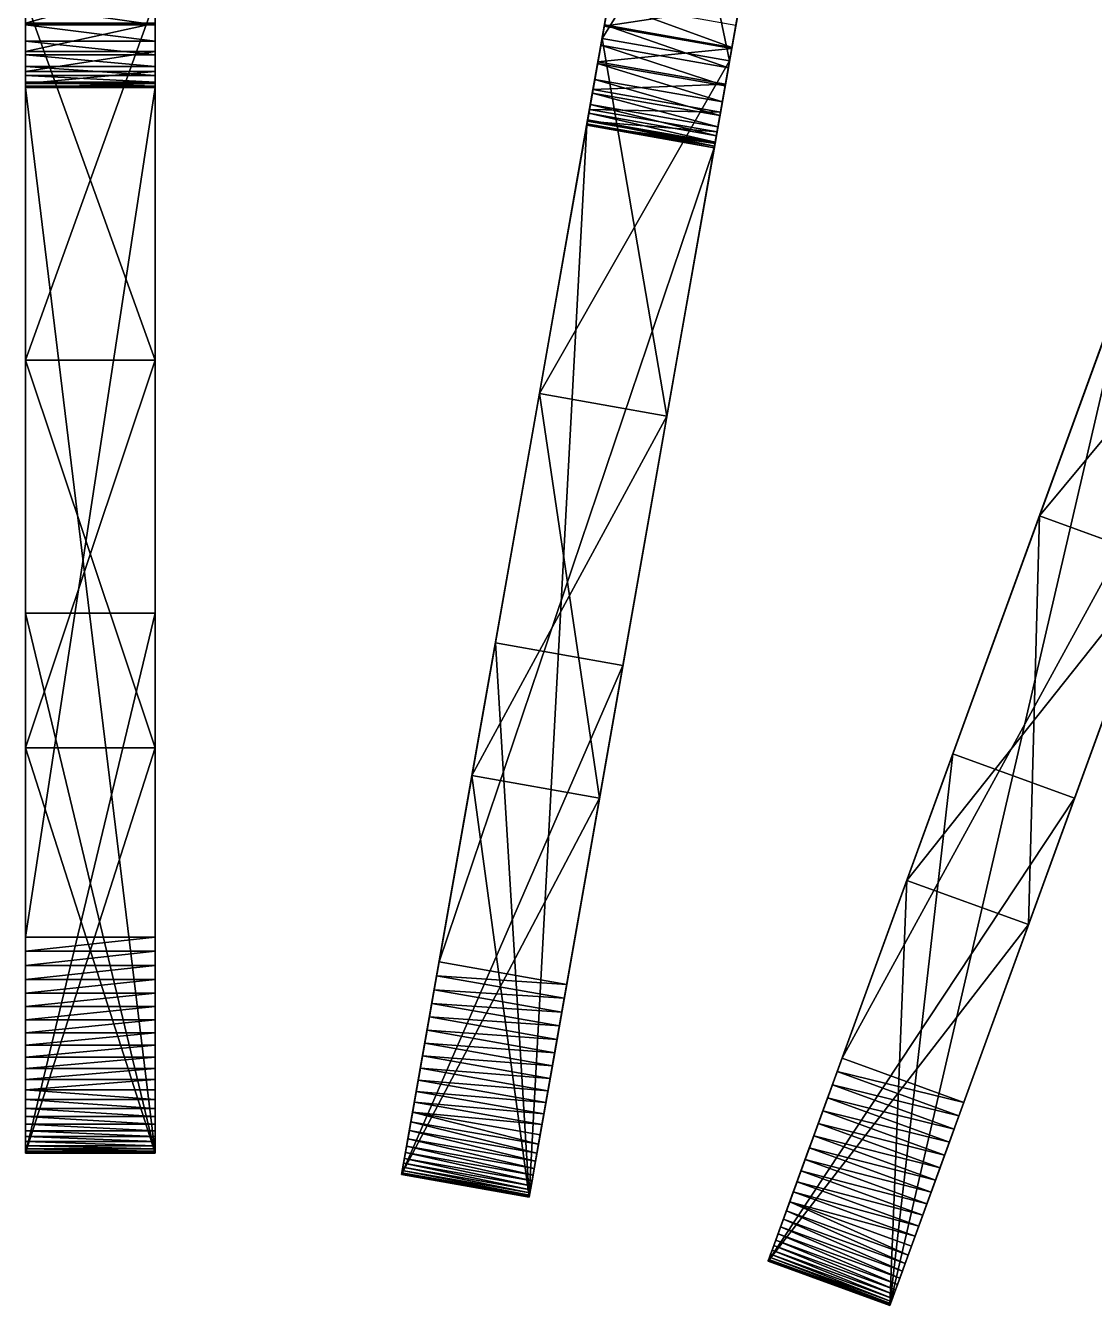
# Model space of a CAD drawing. Header units: millimetres. Extents: x 2068 to 3238, y 6081 to 7250.
# Drawn here: x 2647.2 to 2746.1, y 6851.3 to 6969.9 of the extents above; entities that cross this region are included whole.
import ezdxf

# ---------------------------------------------------------------- set-up
doc = ezdxf.new("R2010")
doc.units = ezdxf.units.MM

# ---------------------------------------------------------------- blocks, each defined once
blk = doc.blocks.new('export.dwg')
at = {"color": 0}
for p, q in [((286.16, 476.27), (285.77, 470.46)), ((286.16, 476.27, 12), (285.77, 470.46, 12)), ((286.16, 476.27), (285.77, 470.46)), ((286.16, 476.27, 12), (285.77, 470.46, 12)), ((286.16, 476.27), (384.85, 476.27)), ((286.16, 476.27, 12), (384.85, 476.27, 12)), ((286.16, 476.27), (384.85, 476.27)), ((286.16, 476.27), (286.16, 476.27, 12)), ((286.16, 476.27, 12), (384.85, 476.27, 12)), ((286.16, 476.27), (286.16, 476.27, 12)), ((384.85, 476.27), (384.85, 463.17)), ((384.85, 476.27, 12), (384.85, 463.17, 12)), ((384.85, 476.27), (384.85, 463.17)), ((384.85, 476.27), (384.85, 476.27, 12)), ((384.85, 476.27, 12), (384.85, 463.17, 12)), ((384.85, 476.27), (384.85, 476.27, 12)), ((285.77, 470.46), (284.67, 464.55)), ((285.77, 470.46, 12), (284.67, 464.55, 12)), ((285.77, 470.46), (284.67, 464.55)), ((285.77, 470.46, 12), (284.67, 464.55, 12)), ((285.77, 470.46), (285.77, 470.46, 12)), ((285.77, 470.46), (285.77, 470.46, 12)), ((284.67, 464.55), (282.8, 458.67)), ((284.67, 464.55, 12), (282.8, 458.67, 12)), ((284.67, 464.55), (282.8, 458.67)), ((284.67, 464.55, 12), (282.8, 458.67, 12)), ((284.67, 464.55), (284.67, 464.55, 12)), ((284.67, 464.55), (284.67, 464.55, 12)), ((384.85, 463.17), (334.85, 463.17)), ((334.85, 463.17), (334.85, 439.37)), ((334.85, 463.17, 12), (334.85, 439.37, 12)), ((384.85, 463.17, 12), (334.85, 463.17, 12)), ((334.85, 463.17), (334.85, 439.37)), ((334.85, 463.17), (334.85, 463.17, 12)), ((334.85, 463.17, 12), (334.85, 439.37, 12)), ((384.85, 463.17), (334.85, 463.17)), ((384.85, 463.17, 12), (334.85, 463.17, 12)), ((334.85, 463.17), (334.85, 463.17, 12)), ((384.85, 463.17), (384.85, 463.17, 12)), ((384.85, 463.17), (384.85, 463.17, 12)), ((282.8, 458.67), (280.18, 452.96)), ((282.8, 458.67, 12), (280.18, 452.96, 12)), ((282.8, 458.67), (280.18, 452.96)), ((282.8, 458.67, 12), (280.18, 452.96, 12)), ((282.8, 458.67), (282.8, 458.67, 12)), ((282.8, 458.67), (282.8, 458.67, 12)), ((280.18, 452.96), (276.82, 447.58)), ((280.18, 452.96, 12), (276.82, 447.58, 12)), ((280.18, 452.96), (276.82, 447.58)), ((280.18, 452.96, 12), (276.82, 447.58, 12)), ((280.18, 452.96), (280.18, 452.96, 12)), ((280.18, 452.96), (280.18, 452.96, 12)), ((276.82, 447.58), (272.8, 442.65)), ((276.82, 447.58, 12), (272.8, 442.65, 12)), ((276.82, 447.58), (272.8, 442.65)), ((276.82, 447.58, 12), (272.8, 442.65, 12)), ((276.82, 447.58), (276.82, 447.58, 12)), ((276.82, 447.58), (276.82, 447.58, 12)), ((334.85, 439.37), (384.85, 439.37)), ((334.85, 439.37, 12), (384.85, 439.37, 12)), ((334.85, 439.37), (384.85, 439.37)), ((334.85, 439.37), (334.85, 439.37, 12)), ((334.85, 439.37, 12), (384.85, 439.37, 12)), ((334.85, 439.37), (334.85, 439.37, 12)), ((384.85, 439.37), (384.85, 397.7)), ((384.85, 439.37, 12), (384.85, 397.7, 12)), ((384.85, 439.37), (384.85, 397.7)), ((384.85, 439.37), (384.85, 439.37, 12)), ((384.85, 439.37, 12), (384.85, 397.7, 12)), ((384.85, 439.37), (384.85, 439.37, 12)), ((347.32, 388.29), (384.85, 397.7)), ((347.32, 388.29, 12), (384.85, 397.7, 12)), ((347.32, 388.29), (384.85, 397.7)), ((347.32, 388.29, 12), (384.85, 397.7, 12)), ((384.85, 397.7), (384.85, 397.7, 12)), ((384.85, 397.7), (384.85, 397.7, 12)), ((311.39, 376.53), (347.32, 388.29)), ((311.39, 376.53, 12), (347.32, 388.29, 12)), ((311.39, 376.53), (347.32, 388.29)), ((311.39, 376.53, 12), (347.32, 388.29, 12)), ((347.32, 388.29), (347.32, 388.29, 12)), ((347.32, 388.29), (347.32, 388.29, 12)), ((277.98, 362.49), (311.39, 376.53)), ((277.98, 362.49, 12), (311.39, 376.53, 12)), ((277.98, 362.49), (311.39, 376.53)), ((277.98, 362.49, 12), (311.39, 376.53, 12)), ((311.39, 376.53), (311.39, 376.53, 12)), ((311.39, 376.53), (311.39, 376.53, 12)), ((248.02, 346.38), (277.98, 362.49)), ((248.02, 346.38, 12), (277.98, 362.49, 12)), ((248.02, 346.38), (277.98, 362.49)), ((248.02, 346.38, 12), (277.98, 362.49, 12)), ((277.98, 362.49), (277.98, 362.49, 12)), ((277.98, 362.49), (277.98, 362.49, 12)), ((277.98, 113.85), (248.02, 129.95)), ((277.98, 113.85, 12), (248.02, 129.95, 12)), ((277.98, 113.85), (248.02, 129.95)), ((277.98, 113.85, 12), (248.02, 129.95, 12)), ((311.39, 99.81), (277.98, 113.85)), ((311.39, 99.81, 12), (277.98, 113.85, 12)), ((311.39, 99.81), (277.98, 113.85)), ((277.98, 113.85), (277.98, 113.85, 12)), ((311.39, 99.81, 12), (277.98, 113.85, 12)), ((277.98, 113.85), (277.98, 113.85, 12)), ((347.32, 88.04), (311.39, 99.81)), ((347.32, 88.04, 12), (311.39, 99.81, 12)), ((347.32, 88.04), (311.39, 99.81)), ((311.39, 99.81), (311.39, 99.81, 12)), ((347.32, 88.04, 12), (311.39, 99.81, 12)), ((311.39, 99.81), (311.39, 99.81, 12)), ((384.85, 78.63), (347.32, 88.04)), ((384.85, 78.63, 12), (347.32, 88.04, 12)), ((384.85, 78.63), (347.32, 88.04)), ((347.32, 88.04), (347.32, 88.04, 12)), ((384.85, 78.63, 12), (347.32, 88.04, 12)), ((347.32, 88.04), (347.32, 88.04, 12)), ((384.85, 78.63), (384.85, 57.19)), ((384.85, 78.63, 12), (384.85, 57.19, 12)), ((384.85, 78.63), (384.85, 57.19)), ((384.85, 78.63), (384.85, 78.63, 12)), ((384.85, 78.63, 12), (384.85, 57.19, 12)), ((384.85, 78.63), (384.85, 78.63, 12)), ((384.85, 57.19), (334.85, 57.19)), ((334.85, 57.19), (334.85, 45.59)), ((334.85, 57.19, 12), (334.85, 45.59, 12)), ((384.85, 57.19, 12), (334.85, 57.19, 12)), ((334.85, 57.19), (334.85, 45.59)), ((334.85, 57.19), (334.85, 57.19, 12)), ((334.85, 57.19, 12), (334.85, 45.59, 12)), ((384.85, 57.19), (334.85, 57.19)), ((384.85, 57.19, 12), (334.85, 57.19, 12)), ((334.85, 57.19), (334.85, 57.19, 12)), ((384.85, 57.19), (384.85, 57.19, 12)), ((384.85, 57.19), (384.85, 57.19, 12)), ((334.85, 45.59), (384.85, 45.59)), ((334.85, 45.59, 12), (384.85, 45.59, 12)), ((334.85, 45.59), (384.85, 45.59)), ((334.85, 45.59), (334.85, 45.59, 12)), ((334.85, 45.59, 12), (384.85, 45.59, 12)), ((334.85, 45.59), (334.85, 45.59, 12)), ((384.85, 45.59), (384.85, 22.19)), ((384.85, 45.59, 12), (384.85, 22.19, 12)), ((384.85, 45.59), (384.85, 22.19)), ((384.85, 45.59), (384.85, 45.59, 12)), ((384.85, 45.59, 12), (384.85, 22.19, 12)), ((384.85, 45.59), (384.85, 45.59, 12)), ((276.72, 28.9), (274.62, 31.61)), ((276.72, 28.9), (274.62, 31.61)), ((278.63, 26.05), (276.72, 28.9)), ((278.63, 26.05, 12), (276.72, 28.9, 12)), ((276.72, 28.9), (276.72, 28.9, 12)), ((278.63, 26.05), (276.72, 28.9)), ((278.63, 26.05, 12), (276.72, 28.9, 12)), ((276.72, 28.9), (276.72, 28.9, 12)), ((280.34, 23.07), (278.63, 26.05)), ((280.34, 23.07, 12), (278.63, 26.05, 12)), ((278.63, 26.05), (278.63, 26.05, 12)), ((280.34, 23.07), (278.63, 26.05)), ((280.34, 23.07, 12), (278.63, 26.05, 12)), ((278.63, 26.05), (278.63, 26.05, 12)), ((281.84, 19.99), (280.34, 23.07)), ((281.84, 19.99, 12), (280.34, 23.07, 12)), ((280.34, 23.07), (280.34, 23.07, 12)), ((281.84, 19.99), (280.34, 23.07)), ((281.84, 19.99, 12), (280.34, 23.07, 12)), ((280.34, 23.07), (280.34, 23.07, 12)), ((384.85, 22.19), (384.85, 20)), ((384.85, 22.19, 12), (384.85, 20, 12)), ((384.85, 22.19), (384.85, 20)), ((384.85, 22.19), (384.85, 22.19, 12)), ((384.85, 22.19, 12), (384.85, 20, 12)), ((384.85, 22.19), (384.85, 22.19, 12)), ((283.13, 16.8), (281.84, 19.99)), ((283.13, 16.8, 12), (281.84, 19.99, 12)), ((281.84, 19.99), (281.84, 19.99, 12)), ((283.13, 16.8), (281.84, 19.99)), ((283.13, 16.8, 12), (281.84, 19.99, 12)), ((281.84, 19.99), (281.84, 19.99, 12)), ((384.85, 20), (384.81, 18.69)), ((384.85, 20, 12), (384.81, 18.69, 12)), ((384.85, 20), (384.81, 18.69)), ((384.85, 20, 12), (384.81, 18.69, 12)), ((384.85, 20), (384.85, 20, 12)), ((384.85, 20), (384.85, 20, 12)), ((384.81, 18.69), (384.68, 17.39)), ((384.81, 18.69, 12), (384.68, 17.39, 12)), ((384.81, 18.69), (384.68, 17.39)), ((384.81, 18.69, 12), (384.68, 17.39, 12)), ((384.81, 18.69), (384.81, 18.69, 12)), ((384.81, 18.69), (384.81, 18.69, 12)), ((284.19, 13.54), (283.13, 16.8)), ((284.19, 13.54, 12), (283.13, 16.8, 12)), ((283.13, 16.8), (283.13, 16.8, 12)), ((284.19, 13.54), (283.13, 16.8)), ((284.19, 13.54, 12), (283.13, 16.8, 12)), ((283.13, 16.8), (283.13, 16.8, 12)), ((384.68, 17.39), (384.47, 16.1)), ((384.68, 17.39, 12), (384.47, 16.1, 12)), ((384.68, 17.39), (384.47, 16.1)), ((384.68, 17.39, 12), (384.47, 16.1, 12)), ((384.68, 17.39), (384.68, 17.39, 12)), ((384.68, 17.39), (384.68, 17.39, 12)), ((384.47, 16.1), (384.17, 14.82)), ((384.47, 16.1, 12), (384.17, 14.82, 12)), ((384.47, 16.1), (384.17, 14.82)), ((384.47, 16.1, 12), (384.17, 14.82, 12)), ((384.47, 16.1), (384.47, 16.1, 12)), ((384.47, 16.1), (384.47, 16.1, 12)), ((384.17, 14.82), (383.79, 13.57)), ((384.17, 14.82, 12), (383.79, 13.57, 12)), ((384.17, 14.82), (383.79, 13.57)), ((384.17, 14.82, 12), (383.79, 13.57, 12)), ((384.17, 14.82), (384.17, 14.82, 12)), ((384.17, 14.82), (384.17, 14.82, 12)), ((285.03, 10.22), (284.19, 13.54)), ((285.03, 10.22, 12), (284.19, 13.54, 12)), ((284.19, 13.54), (284.19, 13.54, 12)), ((285.03, 10.22), (284.19, 13.54)), ((285.03, 10.22, 12), (284.19, 13.54, 12)), ((284.19, 13.54), (284.19, 13.54, 12)), ((383.79, 13.57), (383.33, 12.35)), ((383.79, 13.57, 12), (383.33, 12.35, 12)), ((383.79, 13.57), (383.33, 12.35)), ((383.79, 13.57, 12), (383.33, 12.35, 12)), ((383.79, 13.57), (383.79, 13.57, 12)), ((383.79, 13.57), (383.79, 13.57, 12)), ((383.33, 12.35), (382.79, 11.15)), ((383.33, 12.35, 12), (382.79, 11.15, 12)), ((383.33, 12.35), (382.79, 11.15)), ((383.33, 12.35, 12), (382.79, 11.15, 12)), ((383.33, 12.35), (383.33, 12.35, 12)), ((383.33, 12.35), (383.33, 12.35, 12)), ((382.79, 11.15), (382.18, 10)), ((382.79, 11.15, 12), (382.18, 10, 12)), ((382.79, 11.15), (382.18, 10)), ((382.79, 11.15, 12), (382.18, 10, 12)), ((382.79, 11.15), (382.79, 11.15, 12)), ((382.79, 11.15), (382.79, 11.15, 12)), ((285.64, 6.84), (285.03, 10.22)), ((285.64, 6.84, 12), (285.03, 10.22, 12)), ((285.03, 10.22), (285.03, 10.22, 12)), ((285.64, 6.84), (285.03, 10.22)), ((285.64, 6.84, 12), (285.03, 10.22, 12)), ((285.03, 10.22), (285.03, 10.22, 12)), ((382.18, 10), (381.48, 8.89)), ((382.18, 10, 12), (381.48, 8.89, 12)), ((382.18, 10), (381.48, 8.89)), ((382.18, 10, 12), (381.48, 8.89, 12)), ((382.18, 10), (382.18, 10, 12)), ((382.18, 10), (382.18, 10, 12)), ((381.48, 8.89), (380.72, 7.82)), ((381.48, 8.89, 12), (380.72, 7.82, 12)), ((381.48, 8.89), (380.72, 7.82)), ((381.48, 8.89, 12), (380.72, 7.82, 12)), ((381.48, 8.89), (381.48, 8.89, 12)), ((381.48, 8.89), (381.48, 8.89, 12)), ((380.72, 7.82), (379.89, 6.81)), ((380.72, 7.82, 12), (379.89, 6.81, 12)), ((380.72, 7.82), (379.89, 6.81)), ((380.72, 7.82, 12), (379.89, 6.81, 12)), ((380.72, 7.82), (380.72, 7.82, 12)), ((380.72, 7.82), (380.72, 7.82, 12)), ((286.02, 3.43), (285.64, 6.84)), ((286.02, 3.43, 12), (285.64, 6.84, 12)), ((285.64, 6.84), (285.64, 6.84, 12)), ((286.02, 3.43), (285.64, 6.84)), ((286.02, 3.43, 12), (285.64, 6.84, 12)), ((285.64, 6.84), (285.64, 6.84, 12)), ((379.89, 6.81), (379, 5.86)), ((379.89, 6.81, 12), (379, 5.86, 12)), ((379.89, 6.81), (379, 5.86)), ((379.89, 6.81, 12), (379, 5.86, 12)), ((379.89, 6.81), (379.89, 6.81, 12)), ((379.89, 6.81), (379.89, 6.81, 12)), ((378.04, 4.96), (377.03, 4.13)), ((378.04, 4.96, 12), (377.03, 4.13, 12)), ((378.04, 4.96), (377.03, 4.13)), ((378.04, 4.96, 12), (377.03, 4.13, 12)), ((379, 5.86), (378.04, 4.96)), ((379, 5.86, 12), (378.04, 4.96, 12)), ((379, 5.86), (378.04, 4.96)), ((379, 5.86, 12), (378.04, 4.96, 12)), ((378.04, 4.96), (378.04, 4.96, 12)), ((378.04, 4.96), (378.04, 4.96, 12)), ((379, 5.86), (379, 5.86, 12)), ((379, 5.86), (379, 5.86, 12)), ((377.03, 4.13), (375.97, 3.37)), ((377.03, 4.13, 12), (375.97, 3.37, 12)), ((377.03, 4.13), (375.97, 3.37)), ((377.03, 4.13, 12), (375.97, 3.37, 12)), ((377.03, 4.13), (377.03, 4.13, 12)), ((377.03, 4.13), (377.03, 4.13, 12)), ((286.16, 0), (286.02, 3.43)), ((286.16, 0, 12), (286.02, 3.43, 12)), ((286.02, 3.43), (286.02, 3.43, 12)), ((286.16, 0), (286.02, 3.43)), ((286.16, 0, 12), (286.02, 3.43, 12)), ((286.02, 3.43), (286.02, 3.43, 12)), ((374.85, 2.68), (373.7, 2.06)), ((374.85, 2.68, 12), (373.7, 2.06, 12)), ((374.85, 2.68), (373.7, 2.06)), ((374.85, 2.68, 12), (373.7, 2.06, 12)), ((375.97, 3.37), (374.85, 2.68)), ((375.97, 3.37, 12), (374.85, 2.68, 12)), ((375.97, 3.37), (374.85, 2.68)), ((375.97, 3.37, 12), (374.85, 2.68, 12)), ((374.85, 2.68), (374.85, 2.68, 12)), ((374.85, 2.68), (374.85, 2.68, 12)), ((375.97, 3.37), (375.97, 3.37, 12)), ((375.97, 3.37), (375.97, 3.37, 12)), ((372.51, 1.52), (371.28, 1.06)), ((372.51, 1.52, 12), (371.28, 1.06, 12)), ((372.51, 1.52), (371.28, 1.06)), ((372.51, 1.52, 12), (371.28, 1.06, 12)), ((373.7, 2.06), (372.51, 1.52)), ((373.7, 2.06, 12), (372.51, 1.52, 12)), ((373.7, 2.06), (372.51, 1.52)), ((373.7, 2.06, 12), (372.51, 1.52, 12)), ((372.51, 1.52), (372.51, 1.52, 12)), ((372.51, 1.52), (372.51, 1.52, 12)), ((373.7, 2.06), (373.7, 2.06, 12)), ((373.7, 2.06), (373.7, 2.06, 12)), ((364.85, 0), (286.16, 0)), ((364.85, 0, 12), (286.16, 0, 12)), ((286.16, 0), (286.16, 0, 12)), ((364.85, 0), (286.16, 0)), ((364.85, 0, 12), (286.16, 0, 12)), ((286.16, 0), (286.16, 0, 12)), ((366.16, 0.04), (364.85, 0)), ((366.16, 0.04, 12), (364.85, 0, 12)), ((366.16, 0.04), (364.85, 0)), ((366.16, 0.04, 12), (364.85, 0, 12)), ((364.85, 0), (364.85, 0, 12)), ((364.85, 0), (364.85, 0, 12)), ((367.47, 0.17), (366.16, 0.04)), ((367.47, 0.17, 12), (366.16, 0.04, 12)), ((367.47, 0.17), (366.16, 0.04)), ((367.47, 0.17, 12), (366.16, 0.04, 12)), ((366.16, 0.04), (366.16, 0.04, 12)), ((366.16, 0.04), (366.16, 0.04, 12)), ((368.76, 0.38), (367.47, 0.17)), ((368.76, 0.38, 12), (367.47, 0.17, 12)), ((368.76, 0.38), (367.47, 0.17)), ((368.76, 0.38, 12), (367.47, 0.17, 12)), ((367.47, 0.17), (367.47, 0.17, 12)), ((367.47, 0.17), (367.47, 0.17, 12)), ((370.03, 0.68), (368.76, 0.38)), ((370.03, 0.68, 12), (368.76, 0.38, 12)), ((370.03, 0.68), (368.76, 0.38)), ((370.03, 0.68, 12), (368.76, 0.38, 12)), ((368.76, 0.38), (368.76, 0.38, 12)), ((368.76, 0.38), (368.76, 0.38, 12)), ((371.28, 1.06), (370.03, 0.68)), ((371.28, 1.06, 12), (370.03, 0.68, 12)), ((371.28, 1.06), (370.03, 0.68)), ((371.28, 1.06, 12), (370.03, 0.68, 12)), ((370.03, 0.68), (370.03, 0.68, 12)), ((370.03, 0.68), (370.03, 0.68, 12)), ((371.28, 1.06), (371.28, 1.06, 12)), ((371.28, 1.06), (371.28, 1.06, 12))]:
    blk.add_line(p, q, dxfattribs=at)
mesh = blk.add_polyface(dxfattribs=at)
corners = [(2.3, 259.64), (5.34, 206.03), (0, 232.92), (12.44, 286.67), (18.68, 179.01), (30.7, 313.45), (40.14, 152.51), (56.99, 339.33), (69.5, 127.16), (90.85, 363.68), (106.13, 103.58), (131.44, 385.95), (149.09, 82.27), (177.66, 405.66), (170.46, 248.24), (175.45, 268.7), (185.73, 289.21), (228.17, 422.52), (201.39, 309.31), (222.28, 328.52), (248.02, 346.38), (252.35, 429.37), (277.98, 362.49), (257.85, 431.62), (263.18, 434.6), (268.21, 438.3), (272.8, 442.65), (276.82, 447.58), (280.18, 452.96), (311.39, 376.53), (282.8, 458.67), (284.67, 464.55), (285.77, 470.46), (286.16, 476.27), (334.85, 463.17), (384.85, 476.27), (384.85, 463.17), (334.85, 439.37), (347.32, 388.29), (384.85, 439.37), (384.85, 397.7), (347.32, 88.04), (334.85, 57.19), (311.39, 99.81), (384.85, 57.19), (384.85, 78.63), (170.46, 228.09), (197.17, 63.65), (175.45, 207.63), (185.73, 187.12), (201.39, 167.02), (249, 47.98), (222.28, 147.81), (248.02, 129.95), (277.98, 113.85), (252.29, 46.99), (255.5, 45.77), (258.61, 44.33), (261.62, 42.69), (264.51, 40.84), (267.27, 38.8), (269.88, 36.57), (272.34, 34.17), (274.62, 31.61), (276.72, 28.9), (278.63, 26.05), (280.34, 23.07), (281.84, 19.99), (283.13, 16.8), (284.19, 13.54), (285.03, 10.22), (285.64, 6.84), (286.02, 3.43), (286.16, 0), (334.85, 45.59), (364.85, 0), (384.85, 45.59), (366.16, 0.04), (367.47, 0.17), (368.76, 0.38), (370.03, 0.68), (371.28, 1.06), (372.51, 1.52), (373.7, 2.06), (374.85, 2.68), (375.97, 3.37), (377.03, 4.13), (378.04, 4.96), (379, 5.86), (379.89, 6.81), (380.72, 7.82), (381.48, 8.89), (382.18, 10), (382.79, 11.15), (383.33, 12.35), (383.79, 13.57), (384.17, 14.82), (384.47, 16.1), (384.68, 17.39), (384.81, 18.69), (384.85, 22.19), (384.85, 20)]
mesh.append_faces([[corners[k] for k in face] for face in [(0, 1, 2), (34, 35, 36), (38, 39, 40), (44, 41, 45), (99, 100, 101)]], dxfattribs={"vtx0": -1, "color": 0})
mesh.append_faces([[corners[k] for k in face] for face in [(1, 3, 4), (4, 5, 6), (6, 7, 8), (8, 9, 10), (10, 11, 12), (14, 13, 15), (15, 13, 16), (16, 17, 18), (18, 17, 19), (19, 17, 20), (20, 21, 22), (22, 28, 29), (29, 37, 38), (37, 29, 34), (41, 42, 43), (42, 41, 44), (12, 46, 47), (46, 12, 14), (47, 50, 51), (51, 54, 55), (55, 54, 56), (56, 54, 57), (57, 54, 58), (58, 54, 59), (59, 54, 60), (60, 54, 61), (61, 54, 62), (62, 54, 63), (63, 54, 64), (64, 54, 65), (65, 43, 66), (66, 43, 67), (67, 43, 68), (68, 43, 69), (69, 43, 70), (70, 43, 71), (71, 43, 72), (72, 43, 73), (73, 74, 75), (74, 43, 42), (75, 76, 77), (77, 76, 78), (78, 76, 79), (79, 76, 80), (80, 76, 81), (81, 76, 82), (82, 76, 83), (83, 76, 84), (84, 76, 85), (85, 76, 86), (86, 76, 87), (87, 76, 88), (88, 76, 89), (89, 76, 90), (90, 76, 91), (91, 76, 92), (92, 76, 93), (93, 76, 94), (94, 76, 95), (95, 76, 96), (96, 76, 97), (97, 76, 98), (98, 76, 99)]], dxfattribs={"vtx0": -1, "vtx1": -1, "color": 0})
mesh.append_faces([[corners[k] for k in face] for face in [(12, 13, 14), (29, 33, 34), (73, 43, 74)]], dxfattribs={"vtx0": -1, "vtx1": -1, "vtx2": -1, "color": 0})
mesh.append_faces([[corners[k] for k in face] for face in [(1, 0, 3), (4, 3, 5), (6, 5, 7), (8, 7, 9), (10, 9, 11), (12, 11, 13), (16, 13, 17), (20, 17, 21), (22, 21, 23), (22, 23, 24), (22, 24, 25), (22, 25, 26), (22, 26, 27), (22, 27, 28), (29, 28, 30), (29, 30, 31), (29, 31, 32), (29, 32, 33), (34, 33, 35), (38, 37, 39), (47, 46, 48), (47, 48, 49), (47, 49, 50), (51, 50, 52), (51, 52, 53), (51, 53, 54), (65, 54, 43), (75, 74, 76), (99, 76, 100)]], dxfattribs={"vtx0": -1, "vtx2": -1, "color": 0})
mesh = blk.add_polyface(dxfattribs=at)
corners = [(347.32, 388.29, 12), (334.85, 439.37, 12), (311.39, 376.53, 12), (384.85, 439.37, 12), (384.85, 397.7, 12), (5.34, 206.03, 12), (2.3, 259.64, 12), (0, 232.92, 12), (12.44, 286.67, 12), (18.68, 179.01, 12), (30.7, 313.45, 12), (40.14, 152.51, 12), (56.99, 339.33, 12), (69.5, 127.16, 12), (90.85, 363.68, 12), (106.13, 103.58, 12), (131.44, 385.95, 12), (149.09, 82.27, 12), (177.66, 405.66, 12), (170.46, 248.24, 12), (170.46, 228.09, 12), (175.45, 268.7, 12), (185.73, 289.21, 12), (228.17, 422.52, 12), (201.39, 309.31, 12), (222.28, 328.52, 12), (248.02, 346.38, 12), (252.35, 429.37, 12), (277.98, 362.49, 12), (257.85, 431.62, 12), (263.18, 434.6, 12), (268.21, 438.3, 12), (272.8, 442.65, 12), (276.82, 447.58, 12), (280.18, 452.96, 12), (282.8, 458.67, 12), (284.67, 464.55, 12), (285.77, 470.46, 12), (286.16, 476.27, 12), (334.85, 463.17, 12), (384.85, 476.27, 12), (384.85, 463.17, 12), (384.85, 20, 12), (384.85, 22.19, 12), (384.81, 18.69, 12), (197.17, 63.65, 12), (175.45, 207.63, 12), (185.73, 187.12, 12), (201.39, 167.02, 12), (249, 47.98, 12), (222.28, 147.81, 12), (248.02, 129.95, 12), (277.98, 113.85, 12), (252.29, 46.99, 12), (255.5, 45.77, 12), (258.61, 44.33, 12), (261.62, 42.69, 12), (264.51, 40.84, 12), (267.27, 38.8, 12), (269.88, 36.57, 12), (272.34, 34.17, 12), (274.62, 31.61, 12), (276.72, 28.9, 12), (278.63, 26.05, 12), (311.39, 99.81, 12), (280.34, 23.07, 12), (281.84, 19.99, 12), (283.13, 16.8, 12), (284.19, 13.54, 12), (285.03, 10.22, 12), (285.64, 6.84, 12), (286.02, 3.43, 12), (286.16, 0, 12), (334.85, 45.59, 12), (364.85, 0, 12), (384.85, 45.59, 12), (366.16, 0.04, 12), (367.47, 0.17, 12), (368.76, 0.38, 12), (370.03, 0.68, 12), (371.28, 1.06, 12), (372.51, 1.52, 12), (373.7, 2.06, 12), (374.85, 2.68, 12), (375.97, 3.37, 12), (377.03, 4.13, 12), (378.04, 4.96, 12), (379, 5.86, 12), (379.89, 6.81, 12), (380.72, 7.82, 12), (381.48, 8.89, 12), (382.18, 10, 12), (382.79, 11.15, 12), (383.33, 12.35, 12), (383.79, 13.57, 12), (384.17, 14.82, 12), (384.47, 16.1, 12), (384.68, 17.39, 12), (334.85, 57.19, 12), (347.32, 88.04, 12), (384.85, 57.19, 12), (384.85, 78.63, 12)]
mesh.append_faces([[corners[k] for k in face] for face in [(3, 0, 4), (5, 6, 7), (40, 39, 41), (99, 100, 101)]], dxfattribs={"vtx0": -1, "color": 0})
mesh.append_faces([[corners[k] for k in face] for face in [(0, 1, 2), (1, 0, 3), (6, 5, 8), (8, 9, 10), (10, 11, 12), (12, 13, 14), (14, 15, 16), (16, 17, 18), (19, 17, 20), (18, 22, 23), (23, 26, 27), (27, 28, 29), (29, 28, 30), (30, 28, 31), (31, 28, 32), (32, 28, 33), (33, 28, 34), (34, 2, 35), (35, 2, 36), (36, 2, 37), (37, 2, 38), (38, 39, 40), (39, 2, 1), (45, 20, 17), (20, 45, 46), (46, 45, 47), (47, 45, 48), (48, 49, 50), (50, 49, 51), (51, 49, 52), (52, 63, 64), (73, 74, 75), (75, 44, 43), (64, 98, 99), (98, 64, 73)]], dxfattribs={"vtx0": -1, "vtx1": -1, "color": 0})
mesh.append_faces([[corners[k] for k in face] for face in [(18, 17, 19), (38, 2, 39), (64, 72, 73)]], dxfattribs={"vtx0": -1, "vtx1": -1, "vtx2": -1, "color": 0})
mesh.append_faces([[corners[k] for k in face] for face in [(8, 5, 9), (10, 9, 11), (12, 11, 13), (14, 13, 15), (16, 15, 17), (18, 19, 21), (18, 21, 22), (23, 22, 24), (23, 24, 25), (23, 25, 26), (27, 26, 28), (34, 28, 2), (48, 45, 49), (52, 49, 53), (52, 53, 54), (52, 54, 55), (52, 55, 56), (52, 56, 57), (52, 57, 58), (52, 58, 59), (52, 59, 60), (52, 60, 61), (52, 61, 62), (52, 62, 63), (64, 63, 65), (64, 65, 66), (64, 66, 67), (64, 67, 68), (64, 68, 69), (64, 69, 70), (64, 70, 71), (64, 71, 72), (73, 72, 74), (75, 74, 76), (75, 76, 77), (75, 77, 78), (75, 78, 79), (75, 79, 80), (75, 80, 81), (75, 81, 82), (75, 82, 83), (75, 83, 84), (75, 84, 85), (75, 85, 86), (75, 86, 87), (75, 87, 88), (75, 88, 89), (75, 89, 90), (75, 90, 91), (75, 91, 92), (75, 92, 93), (75, 93, 94), (75, 94, 95), (75, 95, 96), (75, 96, 97), (75, 97, 44), (99, 98, 100)]], dxfattribs={"vtx0": -1, "vtx2": -1, "color": 0})
mesh.append_faces([[corners[k] for k in face] for face in [(42, 43, 44)]], dxfattribs={"vtx1": -1, "color": 0})
mesh = blk.add_polyface(dxfattribs=at)
corners = [(286.16, 476.27, 12), (285.77, 470.46), (285.77, 470.46, 12), (286.16, 476.27)]
mesh.append_faces([[corners[k] for k in face] for face in [(0, 1, 2), (1, 0, 3)]], dxfattribs={"vtx0": -1, "color": 0})
mesh = blk.add_polyface(dxfattribs=at)
corners = [(286.16, 476.27, 12), (384.85, 476.27), (286.16, 476.27), (384.85, 476.27, 12)]
mesh.append_faces([[corners[k] for k in face] for face in [(0, 1, 2), (1, 0, 3)]], dxfattribs={"vtx0": -1, "color": 0})
mesh = blk.add_polyface(dxfattribs=at)
corners = [(384.85, 476.27), (384.85, 463.17, 12), (384.85, 463.17), (384.85, 476.27, 12)]
mesh.append_faces([[corners[k] for k in face] for face in [(0, 1, 2), (1, 0, 3)]], dxfattribs={"vtx0": -1, "color": 0})
mesh = blk.add_polyface(dxfattribs=at)
corners = [(285.77, 470.46, 12), (284.67, 464.55), (284.67, 464.55, 12), (285.77, 470.46)]
mesh.append_faces([[corners[k] for k in face] for face in [(0, 1, 2), (1, 0, 3)]], dxfattribs={"vtx0": -1, "color": 0})
mesh = blk.add_polyface(dxfattribs=at)
corners = [(284.67, 464.55, 12), (282.8, 458.67), (282.8, 458.67, 12), (284.67, 464.55)]
mesh.append_faces([[corners[k] for k in face] for face in [(0, 1, 2), (1, 0, 3)]], dxfattribs={"vtx0": -1, "color": 0})
mesh = blk.add_polyface(dxfattribs=at)
corners = [(334.85, 463.17), (334.85, 439.37, 12), (334.85, 439.37), (334.85, 463.17, 12)]
mesh.append_faces([[corners[k] for k in face] for face in [(0, 1, 2), (1, 0, 3)]], dxfattribs={"vtx0": -1, "color": 0})
mesh = blk.add_polyface(dxfattribs=at)
corners = [(384.85, 463.17, 12), (334.85, 463.17), (384.85, 463.17), (334.85, 463.17, 12)]
mesh.append_faces([[corners[k] for k in face] for face in [(0, 1, 2), (1, 0, 3)]], dxfattribs={"vtx0": -1, "color": 0})
mesh = blk.add_polyface(dxfattribs=at)
corners = [(282.8, 458.67, 12), (280.18, 452.96), (280.18, 452.96, 12), (282.8, 458.67)]
mesh.append_faces([[corners[k] for k in face] for face in [(0, 1, 2), (1, 0, 3)]], dxfattribs={"vtx0": -1, "color": 0})
mesh = blk.add_polyface(dxfattribs=at)
corners = [(280.18, 452.96, 12), (276.82, 447.58), (276.82, 447.58, 12), (280.18, 452.96)]
mesh.append_faces([[corners[k] for k in face] for face in [(0, 1, 2), (1, 0, 3)]], dxfattribs={"vtx0": -1, "color": 0})
mesh = blk.add_polyface(dxfattribs=at)
corners = [(276.82, 447.58, 12), (272.8, 442.65), (272.8, 442.65, 12), (276.82, 447.58)]
mesh.append_faces([[corners[k] for k in face] for face in [(0, 1, 2), (1, 0, 3)]], dxfattribs={"vtx0": -1, "color": 0})
mesh = blk.add_polyface(dxfattribs=at)
corners = [(334.85, 439.37, 12), (384.85, 439.37), (334.85, 439.37), (384.85, 439.37, 12)]
mesh.append_faces([[corners[k] for k in face] for face in [(0, 1, 2), (1, 0, 3)]], dxfattribs={"vtx0": -1, "color": 0})
mesh = blk.add_polyface(dxfattribs=at)
corners = [(384.85, 439.37), (384.85, 397.7, 12), (384.85, 397.7), (384.85, 439.37, 12)]
mesh.append_faces([[corners[k] for k in face] for face in [(0, 1, 2), (1, 0, 3)]], dxfattribs={"vtx0": -1, "color": 0})
mesh = blk.add_polyface(dxfattribs=at)
corners = [(384.85, 397.7, 12), (347.32, 388.29), (384.85, 397.7), (347.32, 388.29, 12)]
mesh.append_faces([[corners[k] for k in face] for face in [(0, 1, 2), (1, 0, 3)]], dxfattribs={"vtx0": -1, "color": 0})
mesh = blk.add_polyface(dxfattribs=at)
corners = [(347.32, 388.29, 12), (311.39, 376.53), (347.32, 388.29), (311.39, 376.53, 12)]
mesh.append_faces([[corners[k] for k in face] for face in [(0, 1, 2), (1, 0, 3)]], dxfattribs={"vtx0": -1, "color": 0})
mesh = blk.add_polyface(dxfattribs=at)
corners = [(311.39, 376.53, 12), (277.98, 362.49), (311.39, 376.53), (277.98, 362.49, 12)]
mesh.append_faces([[corners[k] for k in face] for face in [(0, 1, 2), (1, 0, 3)]], dxfattribs={"vtx0": -1, "color": 0})
mesh = blk.add_polyface(dxfattribs=at)
corners = [(277.98, 362.49, 12), (248.02, 346.38), (277.98, 362.49), (248.02, 346.38, 12)]
mesh.append_faces([[corners[k] for k in face] for face in [(0, 1, 2), (1, 0, 3)]], dxfattribs={"vtx0": -1, "color": 0})
mesh = blk.add_polyface(dxfattribs=at)
corners = [(248.02, 129.95, 12), (277.98, 113.85), (248.02, 129.95), (277.98, 113.85, 12)]
mesh.append_faces([[corners[k] for k in face] for face in [(0, 1, 2), (1, 0, 3)]], dxfattribs={"vtx0": -1, "color": 0})
mesh = blk.add_polyface(dxfattribs=at)
corners = [(277.98, 113.85, 12), (311.39, 99.81), (277.98, 113.85), (311.39, 99.81, 12)]
mesh.append_faces([[corners[k] for k in face] for face in [(0, 1, 2), (1, 0, 3)]], dxfattribs={"vtx0": -1, "color": 0})
mesh = blk.add_polyface(dxfattribs=at)
corners = [(311.39, 99.81, 12), (347.32, 88.04), (311.39, 99.81), (347.32, 88.04, 12)]
mesh.append_faces([[corners[k] for k in face] for face in [(0, 1, 2), (1, 0, 3)]], dxfattribs={"vtx0": -1, "color": 0})
mesh = blk.add_polyface(dxfattribs=at)
corners = [(347.32, 88.04, 12), (384.85, 78.63), (347.32, 88.04), (384.85, 78.63, 12)]
mesh.append_faces([[corners[k] for k in face] for face in [(0, 1, 2), (1, 0, 3)]], dxfattribs={"vtx0": -1, "color": 0})
mesh = blk.add_polyface(dxfattribs=at)
corners = [(384.85, 78.63), (384.85, 57.19, 12), (384.85, 57.19), (384.85, 78.63, 12)]
mesh.append_faces([[corners[k] for k in face] for face in [(0, 1, 2), (1, 0, 3)]], dxfattribs={"vtx0": -1, "color": 0})
mesh = blk.add_polyface(dxfattribs=at)
corners = [(334.85, 57.19), (334.85, 45.59, 12), (334.85, 45.59), (334.85, 57.19, 12)]
mesh.append_faces([[corners[k] for k in face] for face in [(0, 1, 2), (1, 0, 3)]], dxfattribs={"vtx0": -1, "color": 0})
mesh = blk.add_polyface(dxfattribs=at)
corners = [(384.85, 57.19, 12), (334.85, 57.19), (384.85, 57.19), (334.85, 57.19, 12)]
mesh.append_faces([[corners[k] for k in face] for face in [(0, 1, 2), (1, 0, 3)]], dxfattribs={"vtx0": -1, "color": 0})
mesh = blk.add_polyface(dxfattribs=at)
corners = [(334.85, 45.59, 12), (384.85, 45.59), (334.85, 45.59), (384.85, 45.59, 12)]
mesh.append_faces([[corners[k] for k in face] for face in [(0, 1, 2), (1, 0, 3)]], dxfattribs={"vtx0": -1, "color": 0})
mesh = blk.add_polyface(dxfattribs=at)
corners = [(384.85, 45.59), (384.85, 22.19, 12), (384.85, 22.19), (384.85, 45.59, 12)]
mesh.append_faces([[corners[k] for k in face] for face in [(0, 1, 2), (1, 0, 3)]], dxfattribs={"vtx0": -1, "color": 0})
mesh = blk.add_polyface(dxfattribs=at)
corners = [(274.62, 31.61, 12), (276.72, 28.9), (276.72, 28.9, 12), (274.62, 31.61)]
mesh.append_faces([[corners[k] for k in face] for face in [(0, 1, 2), (1, 0, 3)]], dxfattribs={"vtx0": -1, "color": 0})
mesh = blk.add_polyface(dxfattribs=at)
corners = [(276.72, 28.9, 12), (278.63, 26.05), (278.63, 26.05, 12), (276.72, 28.9)]
mesh.append_faces([[corners[k] for k in face] for face in [(0, 1, 2), (1, 0, 3)]], dxfattribs={"vtx0": -1, "color": 0})
mesh = blk.add_polyface(dxfattribs=at)
corners = [(278.63, 26.05, 12), (280.34, 23.07), (280.34, 23.07, 12), (278.63, 26.05)]
mesh.append_faces([[corners[k] for k in face] for face in [(0, 1, 2), (1, 0, 3)]], dxfattribs={"vtx0": -1, "color": 0})
mesh = blk.add_polyface(dxfattribs=at)
corners = [(280.34, 23.07, 12), (281.84, 19.99), (281.84, 19.99, 12), (280.34, 23.07)]
mesh.append_faces([[corners[k] for k in face] for face in [(0, 1, 2), (1, 0, 3)]], dxfattribs={"vtx0": -1, "color": 0})
mesh = blk.add_polyface(dxfattribs=at)
corners = [(384.85, 22.19), (384.85, 20, 12), (384.85, 20), (384.85, 22.19, 12)]
mesh.append_faces([[corners[k] for k in face] for face in [(0, 1, 2), (1, 0, 3)]], dxfattribs={"vtx0": -1, "color": 0})
mesh = blk.add_polyface(dxfattribs=at)
corners = [(281.84, 19.99, 12), (283.13, 16.8), (283.13, 16.8, 12), (281.84, 19.99)]
mesh.append_faces([[corners[k] for k in face] for face in [(0, 1, 2), (1, 0, 3)]], dxfattribs={"vtx0": -1, "color": 0})
mesh = blk.add_polyface(dxfattribs=at)
corners = [(384.85, 20), (384.81, 18.69, 12), (384.81, 18.69), (384.85, 20, 12)]
mesh.append_faces([[corners[k] for k in face] for face in [(0, 1, 2), (1, 0, 3)]], dxfattribs={"vtx0": -1, "color": 0})
mesh = blk.add_polyface(dxfattribs=at)
corners = [(384.81, 18.69), (384.68, 17.39, 12), (384.68, 17.39), (384.81, 18.69, 12)]
mesh.append_faces([[corners[k] for k in face] for face in [(0, 1, 2), (1, 0, 3)]], dxfattribs={"vtx0": -1, "color": 0})
mesh = blk.add_polyface(dxfattribs=at)
corners = [(283.13, 16.8, 12), (284.19, 13.54), (284.19, 13.54, 12), (283.13, 16.8)]
mesh.append_faces([[corners[k] for k in face] for face in [(0, 1, 2), (1, 0, 3)]], dxfattribs={"vtx0": -1, "color": 0})
mesh = blk.add_polyface(dxfattribs=at)
corners = [(384.68, 17.39), (384.47, 16.1, 12), (384.47, 16.1), (384.68, 17.39, 12)]
mesh.append_faces([[corners[k] for k in face] for face in [(0, 1, 2), (1, 0, 3)]], dxfattribs={"vtx0": -1, "color": 0})
mesh = blk.add_polyface(dxfattribs=at)
corners = [(384.47, 16.1), (384.17, 14.82, 12), (384.17, 14.82), (384.47, 16.1, 12)]
mesh.append_faces([[corners[k] for k in face] for face in [(0, 1, 2), (1, 0, 3)]], dxfattribs={"vtx0": -1, "color": 0})
mesh = blk.add_polyface(dxfattribs=at)
corners = [(384.17, 14.82), (383.79, 13.57, 12), (383.79, 13.57), (384.17, 14.82, 12)]
mesh.append_faces([[corners[k] for k in face] for face in [(0, 1, 2), (1, 0, 3)]], dxfattribs={"vtx0": -1, "color": 0})
mesh = blk.add_polyface(dxfattribs=at)
corners = [(284.19, 13.54, 12), (285.03, 10.22), (285.03, 10.22, 12), (284.19, 13.54)]
mesh.append_faces([[corners[k] for k in face] for face in [(0, 1, 2), (1, 0, 3)]], dxfattribs={"vtx0": -1, "color": 0})
mesh = blk.add_polyface(dxfattribs=at)
corners = [(383.79, 13.57), (383.33, 12.35, 12), (383.33, 12.35), (383.79, 13.57, 12)]
mesh.append_faces([[corners[k] for k in face] for face in [(0, 1, 2), (1, 0, 3)]], dxfattribs={"vtx0": -1, "color": 0})
mesh = blk.add_polyface(dxfattribs=at)
corners = [(383.33, 12.35), (382.79, 11.15, 12), (382.79, 11.15), (383.33, 12.35, 12)]
mesh.append_faces([[corners[k] for k in face] for face in [(0, 1, 2), (1, 0, 3)]], dxfattribs={"vtx0": -1, "color": 0})
mesh = blk.add_polyface(dxfattribs=at)
corners = [(382.79, 11.15), (382.18, 10, 12), (382.18, 10), (382.79, 11.15, 12)]
mesh.append_faces([[corners[k] for k in face] for face in [(0, 1, 2), (1, 0, 3)]], dxfattribs={"vtx0": -1, "color": 0})
mesh = blk.add_polyface(dxfattribs=at)
corners = [(285.03, 10.22, 12), (285.64, 6.84), (285.64, 6.84, 12), (285.03, 10.22)]
mesh.append_faces([[corners[k] for k in face] for face in [(0, 1, 2), (1, 0, 3)]], dxfattribs={"vtx0": -1, "color": 0})
mesh = blk.add_polyface(dxfattribs=at)
corners = [(382.18, 10), (381.48, 8.89, 12), (381.48, 8.89), (382.18, 10, 12)]
mesh.append_faces([[corners[k] for k in face] for face in [(0, 1, 2), (1, 0, 3)]], dxfattribs={"vtx0": -1, "color": 0})
mesh = blk.add_polyface(dxfattribs=at)
corners = [(381.48, 8.89), (380.72, 7.82, 12), (380.72, 7.82), (381.48, 8.89, 12)]
mesh.append_faces([[corners[k] for k in face] for face in [(0, 1, 2), (1, 0, 3)]], dxfattribs={"vtx0": -1, "color": 0})
mesh = blk.add_polyface(dxfattribs=at)
corners = [(380.72, 7.82), (379.89, 6.81, 12), (379.89, 6.81), (380.72, 7.82, 12)]
mesh.append_faces([[corners[k] for k in face] for face in [(0, 1, 2), (1, 0, 3)]], dxfattribs={"vtx0": -1, "color": 0})
mesh = blk.add_polyface(dxfattribs=at)
corners = [(285.64, 6.84, 12), (286.02, 3.43), (286.02, 3.43, 12), (285.64, 6.84)]
mesh.append_faces([[corners[k] for k in face] for face in [(0, 1, 2), (1, 0, 3)]], dxfattribs={"vtx0": -1, "color": 0})
mesh = blk.add_polyface(dxfattribs=at)
corners = [(379.89, 6.81), (379, 5.86, 12), (379, 5.86), (379.89, 6.81, 12)]
mesh.append_faces([[corners[k] for k in face] for face in [(0, 1, 2), (1, 0, 3)]], dxfattribs={"vtx0": -1, "color": 0})
mesh = blk.add_polyface(dxfattribs=at)
corners = [(378.04, 4.96, 12), (377.03, 4.13), (378.04, 4.96), (377.03, 4.13, 12)]
mesh.append_faces([[corners[k] for k in face] for face in [(0, 1, 2), (1, 0, 3)]], dxfattribs={"vtx0": -1, "color": 0})
mesh = blk.add_polyface(dxfattribs=at)
corners = [(379, 5.86, 12), (378.04, 4.96), (379, 5.86), (378.04, 4.96, 12)]
mesh.append_faces([[corners[k] for k in face] for face in [(0, 1, 2), (1, 0, 3)]], dxfattribs={"vtx0": -1, "color": 0})
mesh = blk.add_polyface(dxfattribs=at)
corners = [(377.03, 4.13, 12), (375.97, 3.37), (377.03, 4.13), (375.97, 3.37, 12)]
mesh.append_faces([[corners[k] for k in face] for face in [(0, 1, 2), (1, 0, 3)]], dxfattribs={"vtx0": -1, "color": 0})
mesh = blk.add_polyface(dxfattribs=at)
corners = [(286.02, 3.43, 12), (286.16, 0), (286.16, 0, 12), (286.02, 3.43)]
mesh.append_faces([[corners[k] for k in face] for face in [(0, 1, 2), (1, 0, 3)]], dxfattribs={"vtx0": -1, "color": 0})
mesh = blk.add_polyface(dxfattribs=at)
corners = [(374.85, 2.68, 12), (373.7, 2.06), (374.85, 2.68), (373.7, 2.06, 12)]
mesh.append_faces([[corners[k] for k in face] for face in [(0, 1, 2), (1, 0, 3)]], dxfattribs={"vtx0": -1, "color": 0})
mesh = blk.add_polyface(dxfattribs=at)
corners = [(375.97, 3.37, 12), (374.85, 2.68), (375.97, 3.37), (374.85, 2.68, 12)]
mesh.append_faces([[corners[k] for k in face] for face in [(0, 1, 2), (1, 0, 3)]], dxfattribs={"vtx0": -1, "color": 0})
mesh = blk.add_polyface(dxfattribs=at)
corners = [(372.51, 1.52, 12), (371.28, 1.06), (372.51, 1.52), (371.28, 1.06, 12)]
mesh.append_faces([[corners[k] for k in face] for face in [(0, 1, 2), (1, 0, 3)]], dxfattribs={"vtx0": -1, "color": 0})
mesh = blk.add_polyface(dxfattribs=at)
corners = [(373.7, 2.06, 12), (372.51, 1.52), (373.7, 2.06), (372.51, 1.52, 12)]
mesh.append_faces([[corners[k] for k in face] for face in [(0, 1, 2), (1, 0, 3)]], dxfattribs={"vtx0": -1, "color": 0})
mesh = blk.add_polyface(dxfattribs=at)
corners = [(364.85, 0, 12), (286.16, 0), (364.85, 0), (286.16, 0, 12)]
mesh.append_faces([[corners[k] for k in face] for face in [(0, 1, 2), (1, 0, 3)]], dxfattribs={"vtx0": -1, "color": 0})
mesh = blk.add_polyface(dxfattribs=at)
corners = [(366.16, 0.04, 12), (364.85, 0), (366.16, 0.04), (364.85, 0, 12)]
mesh.append_faces([[corners[k] for k in face] for face in [(0, 1, 2), (1, 0, 3)]], dxfattribs={"vtx0": -1, "color": 0})
mesh = blk.add_polyface(dxfattribs=at)
corners = [(367.47, 0.17, 12), (366.16, 0.04), (367.47, 0.17), (366.16, 0.04, 12)]
mesh.append_faces([[corners[k] for k in face] for face in [(0, 1, 2), (1, 0, 3)]], dxfattribs={"vtx0": -1, "color": 0})
mesh = blk.add_polyface(dxfattribs=at)
corners = [(368.76, 0.38, 12), (367.47, 0.17), (368.76, 0.38), (367.47, 0.17, 12)]
mesh.append_faces([[corners[k] for k in face] for face in [(0, 1, 2), (1, 0, 3)]], dxfattribs={"vtx0": -1, "color": 0})
mesh = blk.add_polyface(dxfattribs=at)
corners = [(370.03, 0.68, 12), (368.76, 0.38), (370.03, 0.68), (368.76, 0.38, 12)]
mesh.append_faces([[corners[k] for k in face] for face in [(0, 1, 2), (1, 0, 3)]], dxfattribs={"vtx0": -1, "color": 0})
mesh = blk.add_polyface(dxfattribs=at)
corners = [(371.28, 1.06, 12), (370.03, 0.68), (371.28, 1.06), (370.03, 0.68, 12)]
mesh.append_faces([[corners[k] for k in face] for face in [(0, 1, 2), (1, 0, 3)]], dxfattribs={"vtx0": -1, "color": 0})

msp = doc.modelspace()

# ---------------------------------------------------------------- block references
at = {"color": 0, "extrusion": (-1, 1.83697e-16, 6.12323e-17)}
msp.add_blockref('export.dwg', (-7250.28, 3167.65, -2659.16), dxfattribs=at)
at = {"color": 0, "extrusion": (-0.984808, 0.173648, 6.12323e-17)}
msp.add_blockref('export.dwg', (-7609.74, 3167.65, -1461.41), dxfattribs=at)
at = {"color": 0, "extrusion": (-0.939693, 0.34202, 6.12323e-17)}
msp.add_blockref('export.dwg', (-7755.74, 3167.65, -219.44), dxfattribs=at)

doc.saveas('drawing.dxf')
